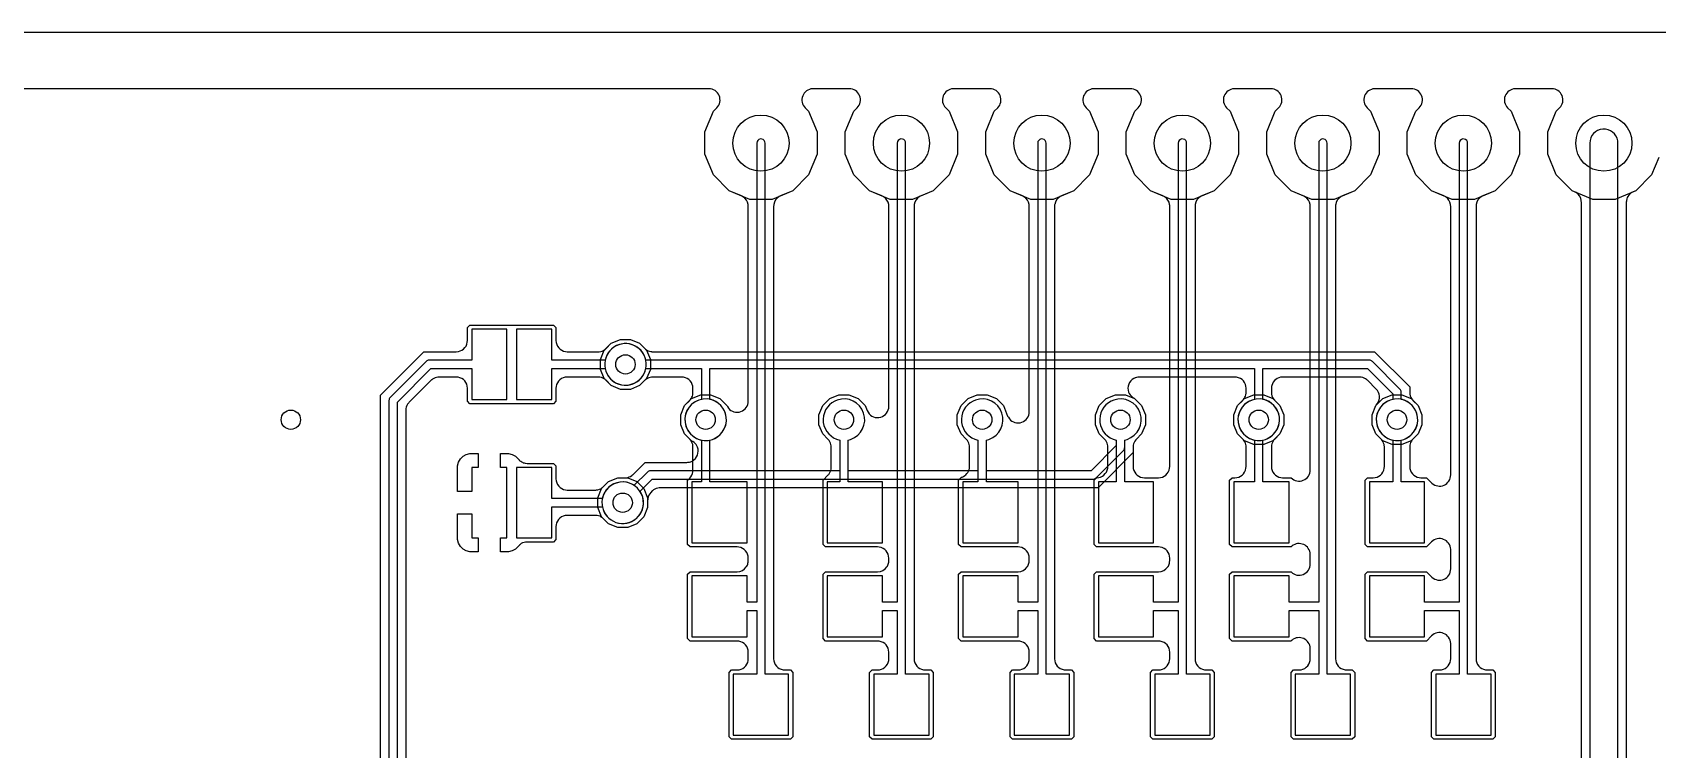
# Model space of a CAD drawing. Header units: millimetres. Extents: x 0 to 70, y 0 to 70.
# Drawn here: x 23.83 to 53.21, y 57.04 to 70 of the extents above; entities that cross this region are included whole.
import ezdxf

# ---------------------------------------------------------------- set-up
doc = ezdxf.new("R2010")
doc.units = ezdxf.units.MM

msp = doc.modelspace()

# ---------------------------------------------------------------- linework, layer by layer
at = {"layer": '16_copper'}
msp.add_lwpolyline([(53.233, 67.742), (53.101, 67.424), (52.816, 67.139), (52.442, 66.984), (52.038, 66.984), (51.664, 67.139), (51.379, 67.424), (51.224, 67.798), (51.224, 68.202), (51.379, 68.576), (51.44, 68.637, 0.668187), (51.297, 68.984), (50.643, 68.984), (50.634, 68.983, 0.651706), (50.5, 68.637), (50.561, 68.576), (50.716, 68.202), (50.716, 67.798), (50.561, 67.424), (50.276, 67.139), (49.902, 66.984), (49.498, 66.984), (49.124, 67.139), (48.839, 67.424), (48.684, 67.798), (48.684, 68.202), (48.839, 68.576), (48.9, 68.637, 0.668187), (48.757, 68.984), (48.103, 68.984), (48.094, 68.983, 0.651706), (47.96, 68.637), (48.021, 68.576), (48.176, 68.202), (48.176, 67.798), (48.021, 67.424), (47.736, 67.139), (47.362, 66.984), (46.958, 66.984), (46.584, 67.139), (46.299, 67.424), (46.144, 67.798), (46.144, 68.202), (46.299, 68.576), (46.36, 68.637, 0.668187), (46.217, 68.984), (45.563, 68.984), (45.554, 68.983, 0.651706), (45.42, 68.637), (45.481, 68.576), (45.636, 68.202), (45.636, 67.798), (45.481, 67.424), (45.196, 67.139), (44.822, 66.984), (44.418, 66.984), (44.044, 67.139), (43.759, 67.424), (43.604, 67.798), (43.604, 68.202), (43.759, 68.576), (43.82, 68.637, 0.668187), (43.677, 68.984), (43.023, 68.984), (43.014, 68.983, 0.651706), (42.88, 68.637), (42.941, 68.576), (43.096, 68.202), (43.096, 67.798), (42.941, 67.424), (42.656, 67.139), (42.282, 66.984), (41.878, 66.984), (41.504, 67.139), (41.219, 67.424), (41.064, 67.798), (41.064, 68.202), (41.219, 68.576), (41.28, 68.637, 0.668187), (41.137, 68.984), (40.483, 68.984), (40.474, 68.983, 0.651706), (40.34, 68.637), (40.401, 68.576), (40.556, 68.202), (40.556, 67.798), (40.401, 67.424), (40.116, 67.139), (39.742, 66.984), (39.338, 66.984), (38.964, 67.139), (38.679, 67.424), (38.524, 67.798), (38.524, 68.202), (38.679, 68.576), (38.74, 68.637, 0.668187), (38.597, 68.984), (37.943, 68.984), (37.934, 68.983, 0.651706), (37.8, 68.637), (37.861, 68.576), (38.016, 68.202), (38.016, 67.798), (37.861, 67.424), (37.576, 67.139), (37.202, 66.984), (36.798, 66.984), (36.424, 67.139), (36.139, 67.424), (35.984, 67.798), (35.984, 68.202), (36.139, 68.576), (36.2, 68.637, 0.668187), (36.057, 68.984), (5.305, 68.984)], format="xyb", dxfattribs=at)
for points in [[(34.41, 61.049), (34.244, 61.117), (34.117, 61.244), (34.049, 61.41), (34.049, 61.59), (34.117, 61.756), (34.244, 61.883), (34.41, 61.951), (34.544, 61.951), (34.554, 61.952), (34.564, 61.952, 0.12121), (34.663, 61.99), (34.669, 61.995, 0.017282), (34.68, 62.005), (34.687, 62.011), (34.905, 62.229), (35.662, 62.229), (35.675, 62.23), (35.689, 62.23, 0.043946), (35.727, 62.24), (35.732, 62.241), (35.744, 62.247), (35.756, 62.252, 0.377899), (35.852, 62.503), (35.846, 62.515), (35.841, 62.528, 0.121028), (35.768, 62.605), (35.764, 62.607), (35.761, 62.609), (35.752, 62.613), (35.745, 62.617), (35.617, 62.744), (35.549, 62.91), (35.549, 63.09), (35.617, 63.256), (35.712, 63.35), (35.718, 63.358), (35.725, 63.365, 0.119672), (35.766, 63.452), (35.769, 63.461, 0.024102), (35.771, 63.484), (35.771, 63.494), (35.771, 63.568, 0.368322), (35.6, 63.769), (35.568, 63.771), (35.044, 63.771), (35.034, 63.771), (35.023, 63.77, 0.132342), (34.925, 63.733), (34.918, 63.727, 0.018024), (34.907, 63.718), (34.9, 63.712), (34.806, 63.617), (34.64, 63.549), (34.46, 63.549), (34.294, 63.617), (34.167, 63.744), (34.099, 63.91), (34.099, 64.09), (34.167, 64.256), (34.294, 64.383), (34.46, 64.451), (34.64, 64.451), (34.806, 64.383), (34.9, 64.288), (34.908, 64.282), (34.915, 64.275, 0.132344), (35.011, 64.231), (35.02, 64.231, 0.018059), (35.034, 64.229), (35.044, 64.229), (48.095, 64.229), (48.729, 63.595), (48.729, 63.494, 0.157844), (48.767, 63.375), (48.773, 63.368, 0.018024), (48.782, 63.357), (48.788, 63.35), (48.883, 63.256), (48.951, 63.09), (48.951, 62.91), (48.883, 62.744), (48.756, 62.617), (48.59, 62.549), (48.41, 62.549), (48.244, 62.617), (48.117, 62.744), (48.049, 62.91), (48.049, 63.09), (48.117, 63.256), (48.126, 63.264, 0.368333), (48.147, 63.526), (48.126, 63.551), (47.965, 63.712), (47.957, 63.718), (47.95, 63.725, 0.132344), (47.853, 63.769), (47.845, 63.769, 0.018059), (47.83, 63.771), (47.821, 63.771), (46.432, 63.771), (46.431, 63.771), (46.43, 63.771, 0.340078), (46.236, 63.619), (46.231, 63.602), (46.231, 63.601), (46.231, 63.6), (46.229, 63.568), (46.229, 63.494, 0.157844), (46.267, 63.375), (46.273, 63.368, 0.018024), (46.282, 63.357), (46.288, 63.35), (46.383, 63.256), (46.451, 63.09), (46.451, 62.91), (46.383, 62.744), (46.256, 62.617), (46.09, 62.549), (45.91, 62.549), (45.744, 62.617), (45.617, 62.744), (45.549, 62.91), (45.549, 63.09), (45.617, 63.256), (45.712, 63.35), (45.718, 63.358), (45.725, 63.365, 0.119672), (45.766, 63.452), (45.769, 63.461, 0.024102), (45.771, 63.484), (45.771, 63.494), (45.771, 63.568, 0.368322), (45.6, 63.769), (45.568, 63.771), (43.838, 63.771), (43.825, 63.77), (43.811, 63.77, 0.043946), (43.773, 63.76), (43.768, 63.759), (43.756, 63.753), (43.744, 63.748, 0.377899), (43.648, 63.497), (43.654, 63.485), (43.659, 63.472, 0.121028), (43.732, 63.395), (43.736, 63.393), (43.739, 63.391), (43.748, 63.387), (43.755, 63.383), (43.883, 63.256), (43.951, 63.09), (43.951, 62.91), (43.883, 62.744), (43.788, 62.65), (43.782, 62.642), (43.775, 62.635, 0.132344), (43.731, 62.539), (43.731, 62.53, 0.018059), (43.729, 62.516), (43.729, 62.506), (43.729, 62.405), (43.095, 61.771), (35.179, 61.771), (35.169, 61.771), (35.159, 61.77, 0.12121), (35.06, 61.733), (35.053, 61.727, 0.017282), (35.042, 61.718), (35.035, 61.712), (35.011, 61.687, 0.157846), (34.954, 61.576), (34.953, 61.568, 0.018059), (34.952, 61.553), (34.951, 61.544), (34.951, 61.41), (34.883, 61.244), (34.756, 61.117), (34.59, 61.049)], [(34.906, 64.121, 1), (34.194, 63.879), (34.213, 63.834, 0.713592), (34.918, 63.924), (35.924, 63.924), (35.924, 63.368), (35.879, 63.356, 1), (36.121, 62.644), (36.166, 62.663, 0.713592), (36.076, 63.368), (36.076, 63.924), (45.924, 63.924), (45.924, 63.368), (45.879, 63.356, 1), (46.121, 62.644), (46.166, 62.663, 0.713592), (46.076, 63.368), (46.076, 63.924), (47.968, 63.924), (48.424, 63.468), (48.424, 63.368), (48.379, 63.356, 1), (48.621, 62.644), (48.666, 62.663, 0.713592), (48.576, 63.368), (48.576, 63.5), (48.575, 63.508), (48.574, 63.517, 0.087654), (48.564, 63.541), (48.559, 63.547), (48.554, 63.554), (48.054, 64.054), (48.047, 64.059), (48.041, 64.064, 0.087651), (48.016, 64.074), (48.009, 64.075), (48, 64.076), (34.918, 64.076)], [(43.008, 61.925), (43.017, 61.926, 0.087654), (43.041, 61.936), (43.047, 61.941), (43.054, 61.946), (43.554, 62.446), (43.559, 62.453), (43.564, 62.459, 0.087651), (43.574, 62.484), (43.575, 62.491), (43.576, 62.5), (43.576, 62.632), (43.621, 62.644, 1), (43.379, 63.356), (43.334, 63.337, 0.713592), (43.424, 62.632), (43.424, 62.532), (42.968, 62.076), (41.076, 62.076), (41.076, 62.632), (41.121, 62.644, 1), (40.879, 63.356), (40.834, 63.337, 0.713592), (40.924, 62.632), (40.924, 62.076), (38.576, 62.076), (38.576, 62.632), (38.621, 62.644, 1), (38.379, 63.356), (38.334, 63.337, 0.713592), (38.424, 62.632), (38.424, 62.076), (35, 62.076), (34.992, 62.075), (34.983, 62.074, 0.087654), (34.959, 62.064), (34.953, 62.059), (34.946, 62.054), (34.706, 61.814), (34.666, 61.837, 1), (34.334, 61.163), (34.379, 61.144, 0.713595), (34.814, 61.706), (35.032, 61.924), (43, 61.924)]]:
    msp.add_lwpolyline(points, format="xyb", close=True, dxfattribs=at)
at = {"layer": '1_copper'}
for points in [[(51.834, 55.993), (51.834, 66.933), (51.832, 66.947), (51.832, 66.962, 0.222879), (51.737, 67.106), (51.734, 67.108), (51.731, 67.109), (51.722, 67.114), (51.708, 67.121), (51.664, 67.139), (51.379, 67.424), (51.224, 67.798), (51.224, 68.202), (51.379, 68.576), (51.44, 68.637, 0.668187), (51.297, 68.984), (50.643, 68.984), (50.634, 68.983, 0.651706), (50.5, 68.637), (50.561, 68.576), (50.716, 68.202), (50.716, 67.798), (50.561, 67.424), (50.276, 67.139), (50.054, 67.047), (50.041, 67.04), (50.028, 67.034, 0.222881), (49.931, 66.891), (49.931, 66.888), (49.93, 66.885), (49.93, 66.874), (49.929, 66.859), (49.929, 58.679), (49.929, 58.679), (49.929, 58.678, 0.366019), (50.1, 58.479), (50.132, 58.476), (50.232, 58.476), (50.276, 58.432), (50.276, 57.268), (50.232, 57.224), (49.168, 57.224), (49.124, 57.268), (49.124, 58.432), (49.168, 58.476), (49.268, 58.476, 0.368322), (49.469, 58.647), (49.471, 58.679), (49.471, 58.948), (49.471, 58.957, 0.651703), (49.125, 59.092), (49.032, 58.999), (47.968, 58.999), (47.924, 59.043), (47.924, 60.207), (47.968, 60.251), (49.032, 60.251), (49.125, 60.158), (49.132, 60.152, 0.651705), (49.471, 60.302), (49.471, 60.648), (49.471, 60.657, 0.651703), (49.125, 60.792), (49.032, 60.699), (47.968, 60.699), (47.924, 60.743), (47.924, 61.907), (47.968, 61.951), (48.068, 61.951, 0.368322), (48.269, 62.122), (48.271, 62.154), (48.271, 62.506), (48.271, 62.516), (48.27, 62.527, 0.132342), (48.233, 62.625), (48.227, 62.632, 0.018024), (48.218, 62.643), (48.212, 62.65), (48.117, 62.744), (48.049, 62.91), (48.049, 63.09), (48.117, 63.256), (48.244, 63.383), (48.41, 63.451), (48.59, 63.451), (48.756, 63.383), (48.883, 63.256), (48.951, 63.09), (48.951, 62.91), (48.883, 62.744), (48.788, 62.65), (48.782, 62.642), (48.775, 62.635, 0.132344), (48.731, 62.539), (48.731, 62.53, 0.018059), (48.729, 62.516), (48.729, 62.506), (48.729, 62.154), (48.729, 62.154), (48.729, 62.153, 0.366019), (48.9, 61.954), (48.932, 61.951), (49.032, 61.951), (49.125, 61.858), (49.132, 61.852, 0.651705), (49.471, 62.002), (49.471, 66.859), (49.47, 66.874), (49.469, 66.888, 0.222878), (49.375, 67.032), (49.372, 67.034), (49.369, 67.036), (49.359, 67.04), (49.346, 67.047), (49.124, 67.139), (48.839, 67.424), (48.684, 67.798), (48.684, 68.202), (48.839, 68.576), (48.9, 68.637, 0.668187), (48.757, 68.984), (48.103, 68.984), (48.094, 68.983, 0.651706), (47.96, 68.637), (48.021, 68.576), (48.176, 68.202), (48.176, 67.798), (48.021, 67.424), (47.736, 67.139), (47.514, 67.047), (47.501, 67.04), (47.488, 67.034, 0.222881), (47.391, 66.891), (47.391, 66.888), (47.39, 66.885), (47.39, 66.874), (47.389, 66.859), (47.389, 58.679), (47.389, 58.679), (47.389, 58.678, 0.366019), (47.56, 58.479), (47.592, 58.476), (47.692, 58.476), (47.736, 58.432), (47.736, 57.268), (47.692, 57.224), (46.628, 57.224), (46.584, 57.268), (46.584, 58.432), (46.628, 58.476), (46.728, 58.476, 0.368322), (46.929, 58.647), (46.931, 58.679), (46.931, 58.858), (46.931, 58.867, 0.612082), (46.602, 59.017), (46.596, 59.012, 0.015716), (46.585, 59.002), (46.582, 58.999), (45.518, 58.999), (45.474, 59.043), (45.474, 60.207), (45.518, 60.251), (46.582, 60.251), (46.585, 60.248, 0.668187), (46.931, 60.392), (46.931, 60.558), (46.931, 60.567, 0.612082), (46.602, 60.717), (46.596, 60.712, 0.015716), (46.585, 60.702), (46.582, 60.699), (45.518, 60.699), (45.474, 60.743), (45.474, 61.907), (45.518, 61.951), (45.568, 61.951, 0.368322), (45.769, 62.122), (45.771, 62.154), (45.771, 62.506), (45.771, 62.516), (45.77, 62.527, 0.132342), (45.733, 62.625), (45.727, 62.632, 0.018024), (45.718, 62.643), (45.712, 62.65), (45.617, 62.744), (45.549, 62.91), (45.549, 63.09), (45.617, 63.256), (45.744, 63.383), (45.91, 63.451), (46.09, 63.451), (46.256, 63.383), (46.383, 63.256), (46.451, 63.09), (46.451, 62.91), (46.383, 62.744), (46.288, 62.65), (46.282, 62.642), (46.275, 62.635, 0.132344), (46.231, 62.539), (46.231, 62.53, 0.018059), (46.229, 62.516), (46.229, 62.506), (46.229, 62.154), (46.229, 62.154), (46.229, 62.153, 0.366019), (46.4, 61.954), (46.432, 61.951), (46.582, 61.951), (46.585, 61.948, 0.668187), (46.931, 62.092), (46.931, 66.859), (46.93, 66.874), (46.929, 66.888, 0.222878), (46.835, 67.032), (46.832, 67.034), (46.829, 67.036), (46.819, 67.04), (46.806, 67.047), (46.584, 67.139), (46.299, 67.424), (46.144, 67.798), (46.144, 68.202), (46.299, 68.576), (46.36, 68.637, 0.668187), (46.217, 68.984), (45.563, 68.984), (45.554, 68.983, 0.651706), (45.42, 68.637), (45.481, 68.576), (45.636, 68.202), (45.636, 67.798), (45.481, 67.424), (45.196, 67.139), (44.974, 67.047), (44.961, 67.04), (44.948, 67.034, 0.222881), (44.851, 66.891), (44.851, 66.888), (44.85, 66.885), (44.85, 66.874), (44.849, 66.859), (44.849, 58.679), (44.849, 58.679), (44.849, 58.678, 0.366019), (45.02, 58.479), (45.052, 58.476), (45.152, 58.476), (45.196, 58.432), (45.196, 57.268), (45.152, 57.224), (44.088, 57.224), (44.044, 57.268), (44.044, 58.432), (44.088, 58.476), (44.188, 58.476, 0.368322), (44.389, 58.647), (44.391, 58.679), (44.391, 58.796), (44.391, 58.796), (44.391, 58.797, 0.366019), (44.22, 58.996), (44.188, 58.999), (43.068, 58.999), (43.024, 59.043), (43.024, 60.207), (43.068, 60.251), (44.188, 60.251), (44.189, 60.251), (44.19, 60.251, 0.244822), (44.355, 60.34), (44.365, 60.354), (44.365, 60.355), (44.366, 60.355, 0.079905), (44.389, 60.422), (44.391, 60.454), (44.391, 60.496, 0.368322), (44.22, 60.696), (44.188, 60.699), (43.068, 60.699), (43.024, 60.743), (43.024, 61.907), (43.068, 61.951), (43.069, 61.951), (43.07, 61.951, 0.366019), (43.269, 62.122), (43.271, 62.154), (43.271, 62.506), (43.271, 62.516), (43.27, 62.527, 0.132341), (43.233, 62.625), (43.227, 62.632, 0.018026), (43.218, 62.643), (43.212, 62.65), (43.117, 62.744), (43.049, 62.91), (43.049, 63.09), (43.117, 63.256), (43.244, 63.383), (43.41, 63.451), (43.59, 63.451), (43.756, 63.383), (43.883, 63.256), (43.951, 63.09), (43.951, 62.91), (43.883, 62.744), (43.788, 62.65), (43.782, 62.642), (43.775, 62.635, 0.132344), (43.731, 62.539), (43.731, 62.53, 0.018059), (43.729, 62.516), (43.729, 62.506), (43.729, 62.154), (43.729, 62.154), (43.729, 62.153, 0.366019), (43.9, 61.954), (43.932, 61.951), (44.188, 61.951), (44.189, 61.951), (44.19, 61.951, 0.366019), (44.389, 62.122), (44.391, 62.154), (44.391, 66.859), (44.39, 66.874), (44.389, 66.888, 0.222878), (44.295, 67.032), (44.292, 67.034), (44.289, 67.036), (44.279, 67.04), (44.266, 67.047), (44.044, 67.139), (43.759, 67.424), (43.604, 67.798), (43.604, 68.202), (43.759, 68.576), (43.82, 68.637, 0.668187), (43.677, 68.984), (43.023, 68.984), (43.014, 68.983, 0.651706), (42.88, 68.637), (42.941, 68.576), (43.096, 68.202), (43.096, 67.798), (42.941, 67.424), (42.656, 67.139), (42.434, 67.047), (42.421, 67.04), (42.408, 67.034, 0.222881), (42.311, 66.891), (42.311, 66.888), (42.31, 66.885), (42.31, 66.874), (42.309, 66.859), (42.309, 58.679), (42.309, 58.679), (42.309, 58.678, 0.366019), (42.48, 58.479), (42.512, 58.476), (42.612, 58.476), (42.656, 58.432), (42.656, 57.268), (42.612, 57.224), (41.548, 57.224), (41.504, 57.268), (41.504, 58.432), (41.548, 58.476), (41.648, 58.476, 0.368322), (41.849, 58.647), (41.851, 58.679), (41.851, 58.796), (41.851, 58.796), (41.851, 58.797, 0.366019), (41.68, 58.996), (41.648, 58.999), (40.618, 58.999), (40.574, 59.043), (40.574, 60.207), (40.618, 60.251), (41.648, 60.251), (41.649, 60.251), (41.65, 60.251, 0.244822), (41.815, 60.34), (41.825, 60.354), (41.825, 60.355), (41.826, 60.355, 0.079905), (41.849, 60.422), (41.851, 60.454), (41.851, 60.496, 0.368322), (41.68, 60.696), (41.648, 60.699), (40.618, 60.699), (40.574, 60.743), (40.574, 61.907), (40.628, 61.961), (40.638, 61.964, 0.271581), (40.769, 62.122), (40.771, 62.154), (40.771, 62.506), (40.771, 62.516), (40.77, 62.527, 0.132341), (40.733, 62.625), (40.727, 62.632, 0.018026), (40.718, 62.643), (40.712, 62.65), (40.617, 62.744), (40.549, 62.91), (40.549, 63.09), (40.617, 63.256), (40.744, 63.383), (40.91, 63.451), (41.09, 63.451), (41.256, 63.383), (41.383, 63.256), (41.46, 63.067), (41.467, 63.055), (41.473, 63.043, 0.70493), (41.849, 63.113), (41.849, 63.117), (41.85, 63.121), (41.85, 63.131), (41.851, 63.145), (41.851, 66.859), (41.85, 66.874), (41.849, 66.888, 0.222878), (41.755, 67.032), (41.752, 67.034), (41.749, 67.036), (41.739, 67.04), (41.726, 67.047), (41.504, 67.139), (41.219, 67.424), (41.064, 67.798), (41.064, 68.202), (41.219, 68.576), (41.28, 68.637, 0.668187), (41.137, 68.984), (40.483, 68.984), (40.474, 68.983, 0.651706), (40.34, 68.637), (40.401, 68.576), (40.556, 68.202), (40.556, 67.798), (40.401, 67.424), (40.116, 67.139), (39.894, 67.047), (39.881, 67.04), (39.868, 67.034, 0.222881), (39.771, 66.891), (39.771, 66.888), (39.77, 66.885), (39.77, 66.874), (39.769, 66.859), (39.769, 58.679), (39.769, 58.679), (39.769, 58.678, 0.366019), (39.94, 58.479), (39.972, 58.476), (40.072, 58.476), (40.116, 58.432), (40.116, 57.268), (40.072, 57.224), (39.008, 57.224), (38.964, 57.268), (38.964, 58.432), (39.008, 58.476), (39.108, 58.476, 0.368322), (39.309, 58.647), (39.311, 58.679), (39.311, 58.796), (39.311, 58.796), (39.311, 58.797, 0.366019), (39.14, 58.996), (39.108, 58.999), (38.168, 58.999), (38.124, 59.043), (38.124, 60.207), (38.168, 60.251), (39.108, 60.251), (39.109, 60.251), (39.11, 60.251, 0.244822), (39.275, 60.34), (39.285, 60.354), (39.285, 60.355), (39.286, 60.355, 0.079905), (39.309, 60.422), (39.311, 60.454), (39.311, 60.496, 0.368322), (39.14, 60.696), (39.108, 60.699), (38.168, 60.699), (38.124, 60.743), (38.124, 61.907), (38.212, 61.995), (38.218, 62.002), (38.225, 62.01, 0.132344), (38.269, 62.106), (38.269, 62.114, 0.018067), (38.271, 62.129), (38.271, 62.138), (38.271, 62.506), (38.271, 62.516), (38.27, 62.527, 0.132342), (38.233, 62.625), (38.227, 62.632, 0.018024), (38.218, 62.643), (38.212, 62.65), (38.117, 62.744), (38.049, 62.91), (38.049, 63.09), (38.117, 63.256), (38.244, 63.383), (38.41, 63.451), (38.59, 63.451), (38.756, 63.383), (38.883, 63.256), (38.92, 63.164, 0.756164), (39.309, 63.209), (39.309, 63.214), (39.31, 63.218), (39.31, 63.228), (39.311, 63.242), (39.311, 66.859), (39.31, 66.874), (39.309, 66.888, 0.222878), (39.215, 67.032), (39.212, 67.034), (39.209, 67.036), (39.199, 67.04), (39.186, 67.047), (38.964, 67.139), (38.679, 67.424), (38.524, 67.798), (38.524, 68.202), (38.679, 68.576), (38.74, 68.637, 0.668187), (38.597, 68.984), (37.943, 68.984), (37.934, 68.983, 0.651706), (37.8, 68.637), (37.861, 68.576), (38.016, 68.202), (38.016, 67.798), (37.861, 67.424), (37.576, 67.139), (37.354, 67.047), (37.341, 67.04), (37.328, 67.034, 0.222881), (37.231, 66.891), (37.231, 66.888), (37.23, 66.885), (37.23, 66.874), (37.229, 66.859), (37.229, 58.679), (37.229, 58.679), (37.229, 58.678, 0.366019), (37.4, 58.479), (37.432, 58.476), (37.532, 58.476), (37.576, 58.432), (37.576, 57.268), (37.532, 57.224), (36.468, 57.224), (36.424, 57.268), (36.424, 58.432), (36.468, 58.476), (36.568, 58.476, 0.368322), (36.769, 58.647), (36.771, 58.679), (36.771, 58.796), (36.771, 58.796), (36.771, 58.797, 0.366019), (36.6, 58.996), (36.568, 58.999), (35.718, 58.999), (35.674, 59.043), (35.674, 60.207), (35.718, 60.251), (36.568, 60.251), (36.569, 60.251), (36.57, 60.251, 0.244822), (36.735, 60.34), (36.745, 60.354), (36.745, 60.355), (36.746, 60.355, 0.079905), (36.769, 60.422), (36.771, 60.454), (36.771, 60.496, 0.368322), (36.6, 60.696), (36.568, 60.699), (35.718, 60.699), (35.674, 60.743), (35.674, 61.907), (35.712, 61.945, 0.157846), (35.769, 62.056), (35.769, 62.064, 0.018059), (35.771, 62.079), (35.771, 62.088), (35.771, 62.506), (35.771, 62.516), (35.77, 62.527, 0.132342), (35.733, 62.625), (35.727, 62.632, 0.018024), (35.718, 62.643), (35.712, 62.65), (35.617, 62.744), (35.549, 62.91), (35.549, 63.09), (35.617, 63.256), (35.744, 63.383), (35.91, 63.451), (36.09, 63.451), (36.256, 63.383), (36.384, 63.254), (36.387, 63.248), (36.392, 63.236, 0.70493), (36.769, 63.306), (36.769, 63.311), (36.77, 63.314), (36.77, 63.324), (36.771, 63.338), (36.771, 66.859), (36.77, 66.874), (36.769, 66.888, 0.222878), (36.675, 67.032), (36.672, 67.034), (36.669, 67.036), (36.659, 67.04), (36.646, 67.047), (36.424, 67.139), (36.139, 67.424), (35.984, 67.798), (35.984, 68.202), (36.139, 68.576), (36.2, 68.637, 0.668187), (36.057, 68.984), (5.305, 68.984)], [(52.494, 55.74), (52.494, 68), (52.491, 68.04, 0.924472), (51.986, 68), (51.986, 55.845)], [(53.233, 67.742), (53.101, 67.424), (52.816, 67.139), (52.772, 67.121, 0.260389), (52.649, 66.965), (52.649, 66.961), (52.648, 66.958), (52.648, 66.948), (52.646, 66.933), (52.646, 55.659)], [(30.121, 50.979), (30.121, 63.445), (30.905, 64.229), (31.49, 64.229), (31.491, 64.229), (31.492, 64.229, 0.366019), (31.691, 64.4), (31.693, 64.432), (31.693, 64.667), (31.738, 64.711), (33.249, 64.711), (33.294, 64.667), (33.294, 64.432), (33.294, 64.431), (33.294, 64.43, 0.366019), (33.465, 64.231), (33.497, 64.229), (34.056, 64.229), (34.066, 64.229), (34.077, 64.23, 0.132342), (34.175, 64.267), (34.182, 64.273, 0.018024), (34.193, 64.282), (34.2, 64.288), (34.294, 64.383), (34.46, 64.451), (34.64, 64.451), (34.806, 64.383), (34.933, 64.256), (35.001, 64.09), (35.001, 63.91), (34.933, 63.744), (34.806, 63.617), (34.64, 63.549), (34.46, 63.549), (34.294, 63.617), (34.2, 63.712), (34.192, 63.718), (34.185, 63.725, 0.132344), (34.089, 63.769), (34.08, 63.769, 0.018059), (34.066, 63.771), (34.056, 63.771), (33.497, 63.771), (33.496, 63.771), (33.495, 63.771, 0.366019), (33.296, 63.6), (33.294, 63.568), (33.294, 63.333), (33.249, 63.289), (31.738, 63.289), (31.693, 63.333), (31.693, 63.568), (31.693, 63.569), (31.693, 63.57, 0.366019), (31.523, 63.769), (31.49, 63.771), (31.179, 63.771), (31.169, 63.771), (31.159, 63.77, 0.132342), (31.06, 63.733), (31.053, 63.727, 0.018024), (31.042, 63.718), (31.035, 63.712), (30.638, 63.315), (30.632, 63.307), (30.625, 63.3, 0.132344), (30.581, 63.203), (30.581, 63.195, 0.018059), (30.579, 63.18), (30.579, 63.171), (30.579, 50.983)], [(30.426, 50.832), (30.426, 63.318), (31.032, 63.924), (31.77, 63.924), (31.77, 63.365), (32.405, 63.365), (32.405, 64.635), (31.77, 64.635), (31.77, 64.076), (31, 64.076), (30.992, 64.075), (30.983, 64.074, 0.087654), (30.959, 64.064), (30.953, 64.059), (30.946, 64.054), (30.296, 63.404), (30.291, 63.397), (30.286, 63.391, 0.087651), (30.276, 63.366), (30.275, 63.359), (30.274, 63.35), (30.274, 50.832)]]:
    msp.add_lwpolyline(points, format="xyb", dxfattribs=at)
for points in [[(37.073, 68.022, 0.866051), (36.924, 68), (36.924, 59.701), (36.75, 59.701), (36.75, 60.175), (35.75, 60.175), (35.75, 59.075), (36.75, 59.075), (36.75, 59.549), (36.924, 59.549), (36.924, 58.4), (36.5, 58.4), (36.5, 57.3), (37.5, 57.3), (37.5, 58.4), (37.076, 58.4), (37.076, 68)], [(39.613, 68.022, 0.866051), (39.464, 68), (39.464, 59.701), (39.2, 59.701), (39.2, 60.175), (38.2, 60.175), (38.2, 59.075), (39.2, 59.075), (39.2, 59.549), (39.464, 59.549), (39.464, 58.4), (39.04, 58.4), (39.04, 57.3), (40.04, 57.3), (40.04, 58.4), (39.616, 58.4), (39.616, 68)], [(42.153, 68.022, 0.866051), (42.004, 68), (42.004, 59.701), (41.65, 59.701), (41.65, 60.175), (40.65, 60.175), (40.65, 59.075), (41.65, 59.075), (41.65, 59.549), (42.004, 59.549), (42.004, 58.4), (41.58, 58.4), (41.58, 57.3), (42.58, 57.3), (42.58, 58.4), (42.156, 58.4), (42.156, 68)], [(44.693, 68.022, 0.866051), (44.544, 68), (44.544, 59.701), (44.1, 59.701), (44.1, 60.175), (43.1, 60.175), (43.1, 59.075), (44.1, 59.075), (44.1, 59.549), (44.544, 59.549), (44.544, 58.4), (44.12, 58.4), (44.12, 57.3), (45.12, 57.3), (45.12, 58.4), (44.696, 58.4), (44.696, 68)], [(47.233, 68.022, 0.866051), (47.084, 68), (47.084, 59.701), (46.55, 59.701), (46.55, 60.175), (45.55, 60.175), (45.55, 59.075), (46.55, 59.075), (46.55, 59.549), (47.084, 59.549), (47.084, 58.4), (46.66, 58.4), (46.66, 57.3), (47.66, 57.3), (47.66, 58.4), (47.236, 58.4), (47.236, 68)], [(49.773, 68.022, 0.866051), (49.624, 68), (49.624, 59.701), (49, 59.701), (49, 60.175), (48, 60.175), (48, 59.075), (49, 59.075), (49, 59.549), (49.624, 59.549), (49.624, 58.4), (49.2, 58.4), (49.2, 57.3), (50.2, 57.3), (50.2, 58.4), (49.776, 58.4), (49.776, 68)], [(33.218, 63.924), (34.182, 63.924), (34.194, 63.879, 1), (34.906, 64.121), (34.887, 64.166, 0.713592), (34.182, 64.076), (33.218, 64.076), (33.218, 64.635), (32.583, 64.635), (32.583, 63.365), (33.218, 63.365)], [(36.75, 61.875), (36.076, 61.875), (36.076, 62.632), (36.121, 62.644, 1), (35.879, 63.356), (35.834, 63.337, 0.713592), (35.924, 62.632), (35.924, 61.875), (35.75, 61.875), (35.75, 60.775), (36.75, 60.775)], [(39.2, 61.875), (38.576, 61.875), (38.576, 62.632), (38.621, 62.644, 1), (38.379, 63.356), (38.334, 63.337, 0.713592), (38.424, 62.632), (38.424, 61.875), (38.2, 61.875), (38.2, 60.775), (39.2, 60.775)], [(41.65, 61.875), (41.076, 61.875), (41.076, 62.632), (41.121, 62.644, 1), (40.879, 63.356), (40.834, 63.337, 0.713592), (40.924, 62.632), (40.924, 61.875), (40.65, 61.875), (40.65, 60.775), (41.65, 60.775)], [(44.1, 61.875), (43.576, 61.875), (43.576, 62.632), (43.621, 62.644, 1), (43.379, 63.356), (43.334, 63.337, 0.713592), (43.424, 62.632), (43.424, 61.875), (43.1, 61.875), (43.1, 60.775), (44.1, 60.775)], [(46.55, 61.875), (46.076, 61.875), (46.076, 62.632), (46.121, 62.644, 1), (45.879, 63.356), (45.834, 63.337, 0.713592), (45.924, 62.632), (45.924, 61.875), (45.55, 61.875), (45.55, 60.775), (46.55, 60.775)], [(49, 61.875), (48.576, 61.875), (48.576, 62.632), (48.621, 62.644, 1), (48.379, 63.356), (48.334, 63.337, 0.713592), (48.424, 62.632), (48.424, 61.875), (48, 61.875), (48, 60.775), (49, 60.775)], [(32.29, 60.611), (32.29, 60.865), (32.405, 60.865), (32.405, 62.135), (32.29, 62.135), (32.29, 62.389), (32.438, 62.389), (32.503, 62.372), (32.561, 62.338), (32.627, 62.272), (32.63, 62.269), (32.641, 62.259, 0.002873), (32.643, 62.257), (32.653, 62.25), (32.654, 62.249, 0.003165), (32.656, 62.248), (32.67, 62.238, 0.090842), (32.739, 62.214), (32.771, 62.211), (33.249, 62.211), (33.294, 62.167), (33.294, 61.932), (33.294, 61.931), (33.294, 61.93, 0.366019), (33.465, 61.731), (33.497, 61.729), (34.006, 61.729), (34.016, 61.729), (34.027, 61.73, 0.132342), (34.125, 61.767), (34.132, 61.773, 0.018024), (34.143, 61.782), (34.15, 61.788), (34.244, 61.883), (34.41, 61.951), (34.59, 61.951), (34.756, 61.883), (34.883, 61.756), (34.951, 61.59), (34.951, 61.41), (34.883, 61.244), (34.756, 61.117), (34.59, 61.049), (34.41, 61.049), (34.244, 61.117), (34.15, 61.212), (34.142, 61.218), (34.135, 61.225, 0.132344), (34.039, 61.269), (34.03, 61.269, 0.018059), (34.016, 61.271), (34.006, 61.271), (33.497, 61.271), (33.496, 61.271), (33.495, 61.271, 0.366019), (33.296, 61.1), (33.294, 61.068), (33.294, 60.833), (33.249, 60.789), (32.771, 60.789), (32.77, 60.789), (32.769, 60.789, 0.131644), (32.667, 60.76), (32.654, 60.75), (32.653, 60.75), (32.651, 60.749), (32.65, 60.748), (32.64, 60.741, 0.002867), (32.638, 60.739), (32.63, 60.731), (32.627, 60.728), (32.561, 60.662), (32.503, 60.628), (32.438, 60.611)], [(33.218, 61.424), (34.132, 61.424), (34.144, 61.379, 1), (34.856, 61.621), (34.837, 61.666, 0.713592), (34.132, 61.576), (33.218, 61.576), (33.218, 62.135), (32.583, 62.135), (32.583, 60.865), (33.218, 60.865)]]:
    msp.add_lwpolyline(points, format="xyb", close=True, dxfattribs=at)
for points in [[(31.516, 61.703), (31.516, 62.168), (31.533, 62.233), (31.566, 62.291), (31.614, 62.338), (31.672, 62.372), (31.736, 62.389), (31.884, 62.389), (31.884, 62.135), (31.77, 62.135), (31.77, 61.703)], [(31.736, 60.611), (31.672, 60.628), (31.614, 60.662), (31.566, 60.709), (31.533, 60.767), (31.516, 60.832), (31.516, 61.297), (31.77, 61.297), (31.77, 60.865), (31.884, 60.865), (31.884, 60.611)]]:
    msp.add_lwpolyline(points, close=True, dxfattribs=at)
at = {"layer": 'drills_PTH'}
for centre in [(37, 68), (39.54, 68), (42.08, 68), (44.62, 68), (47.16, 68), (49.7, 68), (52.24, 68)]:
    msp.add_circle(centre, 0.508, dxfattribs=at)
at = {"layer": 'drills_via_1_16'}
for centre in [(34.55, 64), (28.5, 63), (36, 63), (38.5, 63), (41, 63), (43.5, 63), (46, 63), (48.5, 63), (34.5, 61.5)]:
    msp.add_circle(centre, 0.175, dxfattribs=at)
at = {"layer": 'outline'}
msp.add_lwpolyline([(0, 0), (70, 0), (70, 70), (0, 70), (0, 0)], close=True, dxfattribs=at)

doc.saveas('drawing.dxf')
